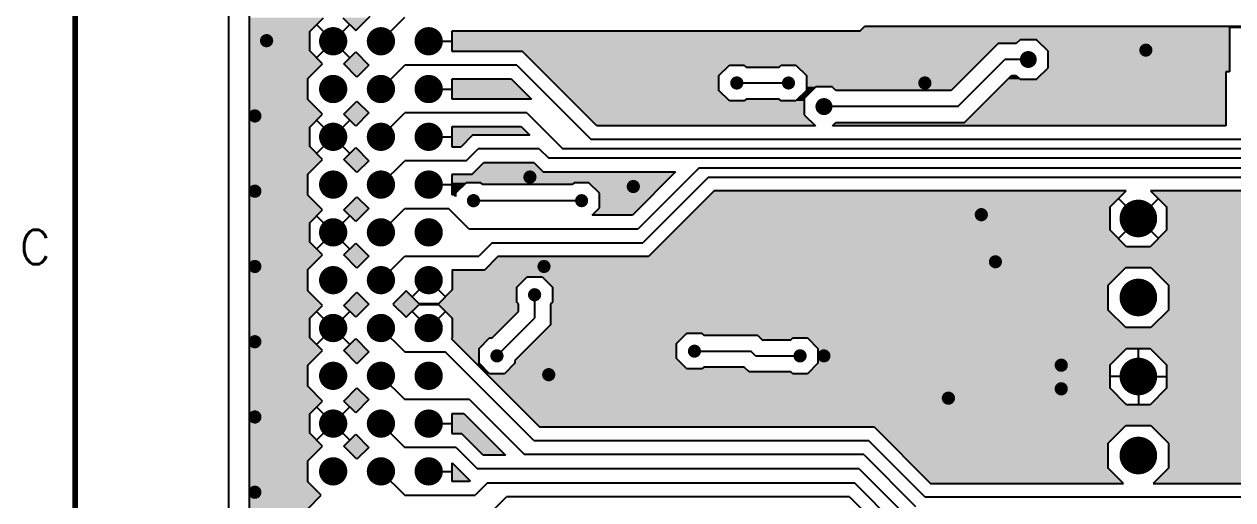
# Model space of a CAD drawing. Extents: x 295 to 953, y 10 to 290.
# Drawn here: x 487.5 to 593.5, y 150.3 to 192 of the extents above; entities that cross this region are included whole.
import ezdxf
from ezdxf.enums import TextEntityAlignment as Align

# ---------------------------------------------------------------- set-up
doc = ezdxf.new("R2010")
doc.units = 0
doc.header["$LTSCALE"] = 5
doc.header["$MEASUREMENT"] = 0
doc.layers.get('0').update_dxf_attribs({"linetype": 'CONTINUOUS', "lineweight": 25})
for name, color, linetype in [('19_SOLD_GBR', 4, 'CONTINUOUS'), ('문자', 4, 'CONTINUOUS'), ('테두리', 3, 'CONTINUOUS')]:
    doc.layers.add(name, color=color, linetype=linetype)
doc.styles.get("Standard").update_dxf_attribs({"font": 'simplex.shx'})

# ---------------------------------------------------------------- blocks, each defined once
blk = doc.blocks.new('C')
at = {"layer": '테두리', "const_width": 0.5}
blk.add_lwpolyline([(15, 285), (15, 15), (405, 15), (405, 285), (15, 285)], dxfattribs=at)
at = {"layer": '문자'}
blk.add_text('C', height=3, dxfattribs=at).set_placement((11.5, 172.5), align=Align.MIDDLE)

msp = doc.modelspace()

# ---------------------------------------------------------------- linework, layer by layer
for points, const_width in [([(509.07, 190.6, -1), (508.49, 190.6, -1)], 0.577), ([(515.24, 190.55, -1), (514, 190.55, -1)], 1.24), ([(519.43, 190.55, -1), (518.19, 190.55, -1)], 1.24), ([(523.62, 190.55, -1), (522.38, 190.55, -1)], 1.24), ([(586.2, 189.77, -1), (585.63, 189.77, -1)], 0.577), ([(575.97, 188.95, -1), (575.23, 188.95, -1)], 0.742), ([(515.24, 186.36, -1), (514, 186.36, -1)], 1.24), ([(519.43, 186.36, -1), (518.19, 186.36, -1)], 1.24), ([(523.62, 186.36, -1), (522.38, 186.36, -1)], 1.24), ([(550.32, 186.89, -1), (549.74, 186.89, -1)], 0.577), ([(554.85, 186.89, -1), (554.28, 186.89, -1)], 0.577), ([(566.82, 186.89, -1), (566.24, 186.89, -1)], 0.577), ([(558.05, 184.82, -1), (557.3, 184.82, -1)], 0.742), ([(508.04, 184, -1), (507.46, 184, -1)], 0.577), ([(515.24, 182.17, -1), (514, 182.17, -1)], 1.24), ([(519.43, 182.17, -1), (518.19, 182.17, -1)], 1.24), ([(523.62, 182.17, -1), (522.38, 182.17, -1)], 1.24), ([(515.24, 177.98, -1), (514, 177.98, -1)], 1.24), ([(519.43, 177.98, -1), (518.19, 177.98, -1)], 1.24), ([(523.62, 177.98, -1), (522.38, 177.98, -1)], 1.24), ([(532.17, 178.64, -1), (531.59, 178.64, -1)], 0.577), ([(541.24, 177.81, -1), (540.66, 177.81, -1)], 0.577), ([(508.04, 177.4, -1), (507.46, 177.4, -1)], 0.577), ([(527.22, 176.57, -1), (526.64, 176.57, -1)], 0.577), ([(536.7, 176.57, -1), (536.13, 176.57, -1)], 0.577), ([(586.08, 175.01, -1), (584.43, 175.01, -1)], 1.65), ([(515.24, 173.79, -1), (514, 173.79, -1)], 1.24), ([(519.43, 173.79, -1), (518.19, 173.79, -1)], 1.24), ([(523.62, 173.79, -1), (522.38, 173.79, -1)], 1.24), ([(571.77, 175.34, -1), (571.19, 175.34, -1)], 0.577), ([(573, 171.21, -1), (572.43, 171.21, -1)], 0.577), ([(508.04, 170.8, -1), (507.46, 170.8, -1)], 0.577), ([(515.24, 169.6, -1), (514, 169.6, -1)], 1.24), ([(519.43, 169.6, -1), (518.19, 169.6, -1)], 1.24), ([(523.62, 169.6, -1), (522.38, 169.6, -1)], 1.24), ([(533.4, 170.8, -1), (532.83, 170.8, -1)], 0.577), ([(586.08, 168.08, -1), (584.43, 168.08, -1)], 1.65), ([(532.58, 168.32, -1), (532, 168.32, -1)], 0.577), ([(515.24, 165.4, -1), (514, 165.4, -1)], 1.24), ([(519.43, 165.4, -1), (518.19, 165.4, -1)], 1.24), ([(523.62, 165.4, -1), (522.38, 165.4, -1)], 1.24), ([(508.04, 164.2, -1), (507.46, 164.2, -1)], 0.577), ([(529.28, 162.96, -1), (528.7, 162.96, -1)], 0.577), ([(546.6, 163.37, -1), (546.03, 163.37, -1)], 0.577), ([(555.87, 162.96, -1), (555.29, 162.96, -1)], 0.577), ([(557.96, 162.96, -1), (557.39, 162.96, -1)], 0.577), ([(515.24, 161.21, -1), (514, 161.21, -1)], 1.24), ([(519.43, 161.21, -1), (518.19, 161.21, -1)], 1.24), ([(523.62, 161.21, -1), (522.38, 161.21, -1)], 1.24), ([(578.78, 162.14, -1), (578.2, 162.14, -1)], 0.577), ([(586.08, 161.15, -1), (584.43, 161.15, -1)], 1.65), ([(533.82, 161.31, -1), (533.24, 161.31, -1)], 0.577), ([(578.78, 160.07, -1), (578.2, 160.07, -1)], 0.577), ([(568.88, 159.25, -1), (568.3, 159.25, -1)], 0.577), ([(508.04, 157.6, -1), (507.46, 157.6, -1)], 0.577), ([(515.24, 157.02, -1), (514, 157.02, -1)], 1.24), ([(519.43, 157.02, -1), (518.19, 157.02, -1)], 1.24), ([(523.62, 157.02, -1), (522.38, 157.02, -1)], 1.24), ([(586.08, 154.22, -1), (584.43, 154.22, -1)], 1.65), ([(515.24, 152.83, -1), (514, 152.83, -1)], 1.24), ([(519.43, 152.83, -1), (518.19, 152.83, -1)], 1.24), ([(523.62, 152.83, -1), (522.38, 152.83, -1)], 1.24), ([(508.04, 151, -1), (507.46, 151, -1)], 0.577)]:
    msp.add_lwpolyline(points, format="xyb", close=True, dxfattribs=dict(const_width=const_width))
at = {"layer": '19_SOLD_GBR', "color": 7}
for p, q in [((505.48, 88.3), (505.48, 246.7)), ((507.29, 101.57), (507.29, 233.43)), ((512.56, 191.41), (513.76, 192.61)), ((514.62, 190.55), (513.16, 192.01)), ((514.62, 190.55), (513.16, 192.01)), ((514.62, 190.55), (516.08, 192.01)), ((514.62, 190.55), (516.08, 192.01)), ((515.47, 192.61), (516.6, 191.49)), ((516.6, 191.49), (517.87, 192.76)), ((518.81, 190.55), (520.91, 192.65)), ((512.56, 189.7), (512.56, 191.41)), ((525.02, 191.45), (560.84, 191.45)), ((525.06, 191.41), (525.02, 191.45)), ((525.06, 189.7), (525.06, 191.41)), ((560.84, 191.45), (561.26, 191.88)), ((561.26, 191.88), (601.51, 191.88)), ((593.26, 191.77), (593.26, 187.88)), ((600.85, 191.77), (593.26, 191.77)), ((514.62, 190.55), (513.16, 189.09)), ((514.62, 190.55), (513.16, 189.09)), ((514.62, 190.55), (516.08, 189.09)), ((514.62, 190.55), (516.08, 189.09)), ((523, 190.55), (525.06, 190.55)), ((572.96, 190.35), (568.83, 186.23)), ((574.55, 190.35), (572.96, 190.35)), ((574.88, 190.68), (574.55, 190.35)), ((576.32, 190.68), (574.88, 190.68)), ((577.34, 189.67), (576.32, 190.68)), ((513.68, 188.57), (512.56, 189.7)), ((515.56, 188.57), (516.6, 189.61)), ((516.6, 189.61), (517.76, 188.45)), ((525.02, 189.65), (525.06, 189.7)), ((531.22, 189.65), (525.02, 189.65)), ((537.74, 183.13), (531.22, 189.65)), ((569.42, 184.82), (573.54, 188.95)), ((575.6, 188.95), (573.54, 188.95)), ((577.34, 188.23), (577.34, 189.67)), ((512.39, 187.28), (513.68, 188.57)), ((516.71, 187.41), (515.56, 188.57)), ((517.76, 188.45), (516.71, 187.41)), ((518.81, 186.36), (520.91, 188.45)), ((530.72, 188.45), (520.91, 188.45)), ((530.72, 188.45), (537.24, 181.94)), ((548.46, 187.54), (549.38, 188.45)), ((549.38, 188.45), (550.68, 188.45)), ((550.68, 188.45), (550.84, 188.29)), ((550.84, 188.29), (553.75, 188.29)), ((553.75, 188.29), (553.91, 188.45)), ((553.91, 188.45), (555.21, 188.45)), ((555.21, 188.45), (556.13, 187.54)), ((576.32, 187.22), (577.34, 188.23)), ((592.93, 187.88), (592.93, 183.13)), ((593.26, 187.88), (592.93, 187.88)), ((512.39, 185.44), (512.39, 187.28)), ((525.02, 187.26), (530.23, 187.26)), ((525.06, 187.21), (525.02, 187.26)), ((525.06, 185.5), (525.06, 187.21)), ((530.23, 187.26), (532.02, 185.46)), ((548.46, 186.24), (548.46, 187.54)), ((550.03, 186.89), (554.57, 186.89)), ((556.13, 187.54), (556.13, 186.24)), ((570, 183.42), (574.12, 187.55)), ((574.12, 187.55), (574.55, 187.55)), ((574.55, 187.55), (574.88, 187.22)), ((574.88, 187.22), (576.32, 187.22)), ((523, 186.36), (525.06, 186.36)), ((549.38, 185.32), (548.46, 186.24)), ((556.13, 186.24), (555.21, 185.32)), ((556.96, 186.56), (555.94, 185.54)), ((558.39, 186.56), (556.96, 186.56)), ((558.72, 186.23), (558.39, 186.56)), ((568.83, 186.23), (558.72, 186.23)), ((513.68, 184.15), (512.39, 185.44)), ((515.56, 184.15), (516.71, 185.31)), ((516.71, 185.31), (517.76, 184.26)), ((525.02, 185.46), (525.06, 185.5)), ((532.02, 185.46), (525.02, 185.46)), ((550.68, 185.32), (549.38, 185.32)), ((550.84, 185.48), (550.68, 185.32)), ((553.75, 185.48), (550.84, 185.48)), ((553.91, 185.32), (553.75, 185.48)), ((555.21, 185.32), (553.91, 185.32)), ((555.94, 185.54), (555.94, 184.11)), ((569.42, 184.82), (557.68, 184.82)), ((512.56, 183.02), (513.68, 184.15)), ((514.62, 182.17), (513.16, 183.63)), ((514.62, 182.17), (513.16, 183.63)), ((514.62, 182.17), (513.16, 183.63)), ((514.62, 182.17), (516.08, 183.63)), ((514.62, 182.17), (516.08, 183.63)), ((514.62, 182.17), (516.08, 183.63)), ((516.6, 183.11), (515.56, 184.15)), ((517.76, 184.26), (516.6, 183.11)), ((518.81, 182.17), (520.91, 184.26)), ((531.61, 184.26), (520.91, 184.26)), ((531.61, 184.26), (534.77, 181.11)), ((555.94, 184.11), (556.92, 183.13)), ((512.56, 181.31), (512.56, 183.02)), ((525.02, 183.07), (531.12, 183.07)), ((525.06, 183.02), (525.02, 183.07)), ((525.06, 181.31), (525.06, 183.02)), ((531.12, 183.07), (531.88, 182.31)), ((556.92, 183.13), (537.74, 183.13)), ((558.43, 183.13), (558.72, 183.42)), ((592.93, 183.13), (558.43, 183.13)), ((558.72, 183.42), (570, 183.42)), ((513.68, 180.19), (512.56, 181.31)), ((514.62, 182.17), (513.16, 180.71)), ((514.62, 182.17), (513.16, 180.71)), ((514.62, 182.17), (513.16, 180.71)), ((514.62, 182.17), (516.08, 180.71)), ((514.62, 182.17), (516.08, 180.71)), ((514.62, 182.17), (516.08, 180.71)), ((523, 182.17), (525.06, 182.17)), ((525.02, 181.27), (525.06, 181.31)), ((526.85, 182.31), (525.81, 181.27)), ((531.88, 182.31), (526.85, 182.31)), ((620.57, 181.94), (537.24, 181.94)), ((515.56, 180.19), (516.6, 181.23)), ((516.6, 181.23), (517.76, 180.07)), ((525.81, 181.27), (525.02, 181.27)), ((526.3, 180.07), (527.34, 181.11)), ((532.7, 181.11), (527.34, 181.11)), ((532.7, 181.11), (533.53, 180.29)), ((616.85, 180.29), (533.53, 180.29)), ((619.33, 181.11), (534.77, 181.11)), ((512.39, 178.9), (513.68, 180.19)), ((516.71, 179.03), (515.56, 180.19)), ((517.76, 180.07), (516.71, 179.03)), ((518.81, 177.98), (520.91, 180.07)), ((526.3, 180.07), (520.91, 180.07)), ((526.8, 178.88), (527.84, 179.92)), ((527.84, 179.92), (532.21, 179.92)), ((532.21, 179.92), (533.03, 179.09)), ((546.73, 179.46), (541.37, 174.1)), ((546.73, 179.46), (615.62, 179.46)), ((512.39, 177.06), (512.39, 178.9)), ((525.02, 178.88), (526.8, 178.88)), ((525.06, 178.83), (525.02, 178.88)), ((525.06, 177.12), (525.06, 178.83)), ((526.28, 178.14), (525.36, 177.23)), ((527.58, 178.14), (526.28, 178.14)), ((527.74, 177.98), (527.58, 178.14)), ((533.03, 179.09), (544.66, 179.09)), ((535.76, 178.14), (535.6, 177.98)), ((537.06, 178.14), (535.76, 178.14)), ((537.98, 177.23), (537.06, 178.14)), ((544.66, 179.09), (540.87, 175.3)), ((547.55, 178.64), (541.78, 172.86)), ((547.55, 178.64), (614.38, 178.64)), ((523, 177.98), (525.06, 177.98)), ((525.02, 177.08), (525.06, 177.12)), ((525.23, 177.08), (525.02, 177.08)), ((525.36, 176.95), (525.23, 177.08)), ((525.36, 177.23), (525.36, 176.95)), ((535.6, 177.98), (527.74, 177.98)), ((537.98, 175.93), (537.98, 177.23)), ((548.05, 177.44), (542.27, 171.67)), ((584.19, 177.44), (548.05, 177.44)), ((582.78, 176.03), (584.19, 177.44)), ((586.32, 177.44), (587.73, 176.03)), ((608.37, 177.44), (586.32, 177.44)), ((513.68, 175.76), (512.39, 177.06)), ((515.56, 175.76), (516.71, 176.92)), ((516.71, 176.92), (517.76, 175.88)), ((536.42, 176.57), (526.93, 176.57)), ((582.78, 173.98), (582.78, 176.03)), ((585.26, 175.01), (583.5, 176.76)), ((585.26, 175.01), (587.01, 176.76)), ((587.73, 176.03), (587.73, 173.98)), ((512.56, 174.64), (513.68, 175.76)), ((514.62, 173.79), (513.16, 175.25)), ((514.62, 173.79), (513.16, 175.25)), ((514.62, 173.79), (513.16, 175.25)), ((514.62, 173.79), (516.08, 175.25)), ((514.62, 173.79), (516.08, 175.25)), ((514.62, 173.79), (516.08, 175.25)), ((516.6, 174.73), (515.56, 175.76)), ((517.76, 175.88), (516.6, 174.73)), ((518.81, 173.79), (520.91, 175.88)), ((520.91, 175.88), (524.73, 175.88)), ((526.52, 174.1), (524.73, 175.88)), ((537.35, 175.3), (537.98, 175.93)), ((540.87, 175.3), (537.35, 175.3)), ((585.26, 175.01), (583.5, 173.26)), ((585.26, 175.01), (587.01, 173.26)), ((512.56, 172.93), (512.56, 174.64)), ((526.52, 174.1), (541.37, 174.1)), ((584.23, 172.53), (582.78, 173.98)), ((587.73, 173.98), (586.28, 172.53)), ((513.68, 171.81), (512.56, 172.93)), ((514.62, 173.79), (513.16, 172.33)), ((514.62, 173.79), (513.16, 172.33)), ((514.62, 173.79), (513.16, 172.33)), ((514.62, 173.79), (516.08, 172.33)), ((514.62, 173.79), (516.08, 172.33)), ((514.62, 173.79), (516.08, 172.33)), ((515.56, 171.81), (516.6, 172.85)), ((516.6, 172.85), (517.76, 171.69)), ((528.58, 172.86), (527.41, 171.69)), ((528.58, 172.86), (541.78, 172.86)), ((512.39, 170.52), (513.68, 171.81)), ((516.71, 170.65), (515.56, 171.81)), ((586.28, 172.53), (584.23, 172.53)), ((517.76, 171.69), (516.71, 170.65)), ((518.81, 169.6), (520.91, 171.69)), ((520.91, 171.69), (527.41, 171.69)), ((529.07, 171.67), (527.9, 170.49)), ((542.27, 171.67), (529.07, 171.67)), ((582.62, 169.17), (584.16, 170.72)), ((584.16, 170.72), (586.35, 170.72)), ((586.35, 170.72), (587.9, 169.17)), ((512.39, 168.67), (512.39, 170.52)), ((525.02, 170.49), (525.06, 170.45)), ((527.9, 170.49), (525.02, 170.49)), ((525.06, 170.45), (525.06, 168.74)), ((530.72, 168.98), (531.64, 169.89)), ((531.64, 169.89), (532.94, 169.89)), ((532.94, 169.89), (533.86, 168.98)), ((513.68, 167.38), (512.39, 168.67)), ((521.02, 168.66), (519.86, 167.5)), ((522.15, 167.53), (521.02, 168.66)), ((523, 169.6), (521.54, 168.14)), ((523, 169.6), (524.46, 168.14)), ((525.06, 168.74), (523.86, 167.53)), ((530.72, 167.68), (530.72, 168.98)), ((533.86, 168.98), (533.86, 167.68)), ((582.62, 166.98), (582.62, 169.17)), ((587.9, 169.17), (587.9, 166.98)), ((515.56, 167.38), (516.71, 168.54)), ((516.71, 168.54), (517.76, 167.5)), ((523.86, 167.53), (522.15, 167.53)), ((530.89, 167.51), (530.72, 167.68)), ((532.29, 168.32), (532.29, 166.26)), ((533.86, 167.68), (533.69, 167.51)), ((512.56, 166.26), (513.68, 167.38)), ((514.62, 165.4), (513.16, 166.86)), ((514.62, 165.4), (513.16, 166.86)), ((514.62, 165.4), (513.16, 166.86)), ((514.62, 165.4), (516.08, 166.86)), ((514.62, 165.4), (516.08, 166.86)), ((514.62, 165.4), (516.08, 166.86)), ((516.6, 166.34), (515.56, 167.38)), ((517.76, 167.5), (516.6, 166.34)), ((519.86, 167.5), (521.02, 166.34)), ((521.02, 166.34), (522.15, 167.47)), ((523, 165.4), (521.54, 166.86)), ((522.15, 167.47), (523.86, 167.47)), ((523, 165.4), (524.46, 166.86)), ((523.86, 167.47), (525.06, 166.26)), ((528.57, 164.53), (530.89, 166.84)), ((530.89, 166.84), (530.89, 167.51)), ((533.69, 167.51), (533.69, 165.68)), ((584.16, 165.44), (582.62, 166.98)), ((587.9, 166.98), (586.35, 165.44)), ((512.56, 164.55), (512.56, 166.26)), ((525.06, 166.26), (525.06, 164.55)), ((528.99, 162.96), (532.29, 166.26)), ((533.69, 165.68), (530.56, 162.55)), ((586.35, 165.44), (584.16, 165.44)), ((513.68, 163.43), (512.56, 164.55)), ((514.62, 165.4), (513.16, 163.95)), ((514.62, 165.4), (513.16, 163.95)), ((514.62, 165.4), (513.16, 163.95)), ((514.62, 165.4), (516.08, 163.95)), ((514.62, 165.4), (516.08, 163.95)), ((514.62, 165.4), (516.08, 163.95)), ((515.56, 163.43), (516.6, 164.47)), ((516.6, 164.47), (517.76, 163.31)), ((518.81, 165.4), (520.91, 163.31)), ((525.06, 164.55), (524.98, 164.47)), ((524.98, 164.47), (532.72, 156.73)), ((527.42, 163.61), (528.34, 164.53)), ((528.34, 164.53), (528.57, 164.53)), ((544.75, 164.03), (545.66, 164.94)), ((545.66, 164.94), (546.96, 164.94)), ((546.96, 164.94), (547.13, 164.78)), ((547.13, 164.78), (551.85, 164.78)), ((551.85, 164.78), (552.26, 164.36)), ((552.26, 164.36), (554.76, 164.36)), ((554.76, 164.36), (554.93, 164.53)), ((554.93, 164.53), (556.23, 164.53)), ((556.23, 164.53), (557.15, 163.61)), ((512.39, 162.14), (513.68, 163.43)), ((516.71, 162.27), (515.56, 163.43)), ((517.76, 163.31), (516.71, 162.27)), ((520.91, 163.31), (524.45, 163.31)), ((532.22, 155.54), (524.45, 163.31)), ((527.42, 162.31), (527.42, 163.61)), ((544.75, 162.73), (544.75, 164.03)), ((546.32, 163.37), (551.27, 163.37)), ((551.68, 162.96), (551.27, 163.37)), ((557.15, 163.61), (557.15, 162.31)), ((582.78, 162.17), (584.23, 163.62)), ((584.23, 163.62), (586.28, 163.62)), ((585.26, 161.15), (585.26, 163.62)), ((586.28, 163.62), (587.73, 162.17)), ((528.34, 161.39), (527.42, 162.31)), ((530.56, 162.31), (529.64, 161.39)), ((530.56, 162.55), (530.56, 162.31)), ((545.66, 161.81), (544.75, 162.73)), ((551.68, 162.96), (555.58, 162.96)), ((557.15, 162.31), (556.23, 161.39)), ((512.39, 160.29), (512.39, 162.14)), ((518.81, 161.21), (520.91, 159.12)), ((529.64, 161.39), (528.34, 161.39)), ((546.96, 161.81), (545.66, 161.81)), ((547.13, 161.97), (546.96, 161.81)), ((550.68, 161.97), (547.13, 161.97)), ((551.1, 161.56), (550.68, 161.97)), ((554.76, 161.56), (551.1, 161.56)), ((554.93, 161.39), (554.76, 161.56)), ((556.23, 161.39), (554.93, 161.39)), ((582.78, 160.12), (582.78, 162.17)), ((587.73, 162.17), (587.73, 160.12)), ((513.68, 159), (512.39, 160.29)), ((515.56, 159), (516.71, 160.16)), ((516.71, 160.16), (517.76, 159.12)), ((585.26, 161.15), (582.78, 161.15)), ((584.23, 158.67), (582.78, 160.12)), ((585.26, 161.15), (585.26, 158.67)), ((585.26, 161.15), (587.73, 161.15)), ((587.73, 160.12), (586.28, 158.67)), ((517.76, 159.12), (516.6, 157.96)), ((526.58, 159.12), (520.91, 159.12)), ((526.58, 159.12), (531.4, 154.3)), ((512.56, 157.88), (513.68, 159)), ((514.62, 157.02), (513.16, 158.48)), ((514.62, 157.02), (513.16, 158.48)), ((514.62, 157.02), (513.16, 158.48)), ((514.62, 157.02), (516.08, 158.48)), ((514.62, 157.02), (516.08, 158.48)), ((514.62, 157.02), (516.08, 158.48)), ((516.6, 157.96), (515.56, 159)), ((586.28, 158.67), (584.23, 158.67)), ((512.56, 156.17), (512.56, 157.88)), ((514.62, 157.02), (513.16, 155.56)), ((514.62, 157.02), (513.16, 155.56)), ((514.62, 157.02), (513.16, 155.56)), ((514.62, 157.02), (516.08, 155.56)), ((514.62, 157.02), (516.08, 155.56)), ((514.62, 157.02), (516.08, 155.56)), ((518.81, 157.02), (520.91, 154.93)), ((523, 157.02), (525.06, 157.02)), ((525.02, 157.92), (526.09, 157.92)), ((525.06, 157.88), (525.02, 157.92)), ((525.06, 156.17), (525.06, 157.88)), ((526.09, 157.92), (529.75, 154.26)), ((513.68, 155.04), (512.56, 156.17)), ((515.56, 155.04), (516.6, 156.09)), ((516.6, 156.09), (517.76, 154.93)), ((525.02, 156.12), (525.06, 156.17)), ((525.9, 156.12), (525.02, 156.12)), ((527.77, 154.26), (525.9, 156.12)), ((532.72, 156.73), (562.07, 156.73)), ((562.07, 156.73), (567.02, 151.78)), ((582.62, 155.31), (584.16, 156.86)), ((584.16, 156.86), (586.35, 156.86)), ((586.35, 156.86), (587.9, 155.31)), ((512.39, 153.75), (513.68, 155.04)), ((516.71, 153.89), (515.56, 155.04)), ((517.76, 154.93), (516.71, 153.89)), ((525.41, 154.93), (520.91, 154.93)), ((525.41, 154.93), (527.27, 153.06)), ((532.22, 155.54), (561.58, 155.54)), ((566.53, 150.59), (561.58, 155.54)), ((582.62, 153.12), (582.62, 155.31)), ((587.9, 155.31), (587.9, 153.12)), ((512.39, 151.91), (512.39, 153.75)), ((529.75, 154.26), (527.77, 154.26)), ((561.17, 154.3), (531.4, 154.3)), ((561.17, 154.3), (565.7, 149.76)), ((518.81, 152.83), (520.91, 150.74)), ((523, 152.83), (525.06, 152.83)), ((525.06, 153.58), (526.65, 152)), ((525.06, 151.98), (525.06, 153.58)), ((560.75, 153.06), (527.27, 153.06)), ((560.75, 153.06), (564.88, 148.94)), ((583.95, 151.78), (582.62, 153.12)), ((587.9, 153.12), (586.56, 151.78)), ((513.56, 150.74), (512.39, 151.91)), ((525.02, 151.93), (525.06, 151.98)), ((526.58, 151.93), (525.02, 151.93)), ((526.65, 152), (526.58, 151.93)), ((528.17, 151.82), (527.08, 150.74)), ((528.17, 151.82), (560.34, 151.82)), ((564.05, 148.11), (560.34, 151.82)), ((567.02, 151.78), (583.95, 151.78)), ((586.56, 151.78), (608.37, 151.78)), ((512.39, 149.56), (513.56, 150.74)), ((520.91, 150.74), (527.08, 150.74)), ((525.77, 146.54), (529.82, 150.59)), ((559.93, 150.59), (529.82, 150.59)), ((559.93, 150.59), (563.23, 147.29)), ((566.53, 150.59), (615.62, 150.59))]:
    msp.add_line(p, q, dxfattribs=at)
for points in [[(512.56, 191.41), (513.76, 192.61), (507.29, 191.41), (507.29, 192.61)], [(516.6, 191.49), (517.72, 192.61), (516.6, 191.49), (515.47, 192.61)], [(512.56, 189.7), (512.56, 191.41), (507.29, 189.7), (507.29, 191.41)], [(593.26, 191.41), (593.26, 191.45), (525.06, 191.41), (525.02, 191.45)], [(593.26, 191.45), (593.26, 191.45), (525.02, 191.45), (549.38, 191.45)], [(593.26, 190.68), (593.26, 191.41), (525.06, 190.68), (525.06, 191.41)], [(593.26, 191.45), (593.26, 191.45), (549.38, 191.45), (560.84, 191.45)], [(593.26, 191.45), (593.26, 191.77), (560.84, 191.45), (561.15, 191.77)], [(601.62, 191.77), (601.51, 191.88), (561.15, 191.77), (561.26, 191.88)], [(601.51, 191.88), (601.51, 191.88), (561.26, 191.88), (601.51, 191.88)], [(601.62, 191.77), (601.62, 191.77), (600.85, 191.77), (593.26, 191.77)], [(574.55, 190.35), (574.88, 190.68), (525.06, 190.35), (525.06, 190.68)], [(572.3, 189.7), (572.96, 190.35), (525.06, 189.7), (525.06, 190.35)], [(593.26, 190.68), (593.26, 190.68), (576.32, 190.68), (574.88, 190.68)], [(593.26, 189.67), (593.26, 190.68), (577.34, 189.67), (576.32, 190.68)], [(513.68, 188.57), (512.56, 189.7), (507.29, 188.57), (507.29, 189.7)], [(517.64, 188.57), (516.6, 189.61), (515.56, 188.57), (516.6, 189.61)], [(572.26, 189.65), (572.3, 189.7), (525.02, 189.65), (525.06, 189.7)], [(572.26, 189.65), (572.26, 189.65), (531.22, 189.65), (525.02, 189.65)], [(571.06, 188.45), (572.26, 189.65), (532.41, 188.45), (531.22, 189.65)], [(593.26, 188.23), (593.26, 189.67), (577.34, 188.23), (577.34, 189.67)], [(512.39, 187.28), (513.68, 188.57), (507.29, 187.28), (507.29, 188.57)], [(517.76, 188.45), (517.64, 188.57), (515.67, 188.45), (515.56, 188.57)], [(516.71, 187.41), (517.76, 188.45), (516.71, 187.41), (515.67, 188.45)], [(548.46, 187.54), (549.38, 188.45), (533.33, 187.54), (532.41, 188.45)], [(553.91, 188.45), (553.91, 188.45), (550.68, 188.45), (549.38, 188.45)], [(553.75, 188.29), (553.91, 188.45), (550.84, 188.29), (550.68, 188.45)], [(571.06, 188.45), (571.06, 188.45), (555.21, 188.45), (553.91, 188.45)], [(570.14, 187.54), (571.06, 188.45), (556.13, 187.54), (555.21, 188.45)], [(592.93, 187.22), (592.93, 187.88), (576.32, 187.22), (576.98, 187.88)], [(593.26, 187.88), (593.26, 188.23), (576.98, 187.88), (577.34, 188.23)], [(512.39, 185.44), (512.39, 187.28), (507.29, 185.44), (507.29, 187.28)], [(530.27, 187.21), (530.23, 187.26), (525.06, 187.21), (525.02, 187.26)], [(530.23, 187.26), (530.23, 187.26), (525.02, 187.26), (530.23, 187.26)], [(531.98, 185.5), (530.27, 187.21), (525.06, 185.5), (525.06, 187.21)], [(548.46, 186.24), (548.46, 187.54), (534.63, 186.24), (533.33, 187.54)], [(569.16, 186.56), (570.14, 187.54), (556.13, 186.56), (556.13, 187.54)], [(592.93, 183.42), (592.93, 187.22), (570, 183.42), (573.79, 187.22)], [(574.88, 187.22), (574.55, 187.55), (573.79, 187.22), (574.12, 187.55)], [(574.55, 187.55), (574.55, 187.55), (574.12, 187.55), (574.55, 187.55)], [(549.38, 185.32), (548.46, 186.24), (535.55, 185.32), (534.63, 186.24)], [(555.94, 185.54), (556.64, 186.24), (555.44, 185.54), (556.13, 186.24)], [(556.64, 186.24), (556.96, 186.56), (556.13, 186.24), (556.13, 186.56)], [(569.16, 186.56), (569.16, 186.56), (558.39, 186.56), (556.96, 186.56)], [(568.83, 186.23), (569.16, 186.56), (558.72, 186.23), (558.39, 186.56)], [(513.68, 184.15), (512.39, 185.44), (507.29, 184.15), (507.29, 185.44)], [(517.76, 184.26), (516.71, 185.31), (515.67, 184.26), (516.71, 185.31)], [(532.02, 185.46), (531.98, 185.5), (525.02, 185.46), (525.06, 185.5)], [(555.94, 184.11), (555.94, 185.32), (536.76, 184.11), (535.55, 185.32)], [(553.91, 185.32), (553.75, 185.48), (550.68, 185.32), (550.84, 185.48)], [(553.75, 185.48), (553.75, 185.48), (550.84, 185.48), (553.75, 185.48)], [(555.94, 185.32), (555.94, 185.54), (555.21, 185.32), (555.44, 185.54)], [(512.56, 183.02), (513.68, 184.15), (507.29, 183.02), (507.29, 184.15)], [(517.64, 184.15), (517.76, 184.26), (515.56, 184.15), (515.67, 184.26)], [(516.6, 183.11), (517.64, 184.15), (516.6, 183.11), (515.56, 184.15)], [(556.92, 183.13), (555.94, 184.11), (537.74, 183.13), (536.76, 184.11)], [(512.56, 181.31), (512.56, 183.02), (507.29, 181.31), (507.29, 183.02)], [(531.16, 183.02), (531.12, 183.07), (525.06, 183.02), (525.02, 183.07)], [(531.12, 183.07), (531.12, 183.07), (525.02, 183.07), (531.12, 183.07)], [(531.88, 182.31), (531.16, 183.02), (525.06, 182.31), (525.06, 183.02)], [(592.93, 183.13), (592.93, 183.42), (558.43, 183.13), (558.72, 183.42)], [(592.93, 183.42), (592.93, 183.42), (558.72, 183.42), (570, 183.42)], [(513.68, 180.19), (512.56, 181.31), (507.29, 180.19), (507.29, 181.31)], [(525.81, 181.27), (525.85, 181.31), (525.02, 181.27), (525.06, 181.31)], [(525.85, 181.31), (526.85, 182.31), (525.06, 181.31), (525.06, 182.31)], [(517.64, 180.19), (516.6, 181.23), (515.56, 180.19), (516.6, 181.23)], [(512.39, 178.9), (513.68, 180.19), (507.29, 178.9), (507.29, 180.19)], [(517.76, 180.07), (517.64, 180.19), (515.67, 180.07), (515.56, 180.19)], [(516.71, 179.03), (517.76, 180.07), (516.71, 179.03), (515.67, 180.07)], [(533.03, 179.09), (532.21, 179.92), (527.01, 179.09), (527.84, 179.92)], [(532.21, 179.92), (532.21, 179.92), (527.84, 179.92), (532.21, 179.92)], [(512.39, 177.06), (512.39, 178.9), (507.29, 177.06), (507.29, 178.9)], [(544.4, 178.83), (544.45, 178.88), (525.06, 178.83), (525.02, 178.88)], [(544.45, 178.88), (544.45, 178.88), (525.02, 178.88), (526.8, 178.88)], [(543.72, 178.14), (544.4, 178.83), (525.06, 178.14), (525.06, 178.83)], [(525.36, 177.23), (526.28, 178.14), (525.06, 177.23), (525.06, 178.14)], [(535.76, 178.14), (535.76, 178.14), (527.58, 178.14), (526.28, 178.14)], [(544.45, 178.88), (544.66, 179.09), (526.8, 178.88), (527.01, 179.09)], [(535.6, 177.98), (535.76, 178.14), (527.74, 177.98), (527.58, 178.14)], [(543.72, 178.14), (543.72, 178.14), (537.06, 178.14), (535.76, 178.14)], [(542.8, 177.23), (543.72, 178.14), (537.98, 177.23), (537.06, 178.14)], [(525.36, 177.08), (525.36, 177.12), (525.02, 177.08), (525.06, 177.12)], [(525.36, 177.08), (525.36, 177.08), (525.23, 177.08), (525.02, 177.08)], [(525.36, 177.12), (525.36, 177.23), (525.06, 177.12), (525.06, 177.23)], [(525.36, 176.95), (525.36, 177.08), (525.36, 176.95), (525.23, 177.08)], [(541.5, 175.93), (542.8, 177.23), (537.98, 175.93), (537.98, 177.23)], [(582.78, 176.03), (584.19, 177.44), (546.64, 176.03), (548.05, 177.44)], [(584.19, 177.44), (584.19, 177.44), (548.05, 177.44), (584.19, 177.44)], [(607.04, 176.1), (608.37, 177.44), (587.66, 176.1), (586.32, 177.44)], [(608.37, 177.44), (608.37, 177.44), (586.32, 177.44), (608.37, 177.44)], [(513.68, 175.76), (512.39, 177.06), (507.29, 175.76), (507.29, 177.06)], [(517.76, 175.88), (516.71, 176.92), (515.67, 175.88), (516.71, 176.92)], [(582.78, 175.06), (582.78, 176.03), (545.66, 175.06), (546.64, 176.03)], [(607.04, 176.03), (607.04, 176.1), (587.73, 176.03), (587.66, 176.1)], [(607.04, 173.98), (607.04, 176.03), (587.73, 173.98), (587.73, 176.03)], [(512.56, 174.64), (513.68, 175.76), (507.29, 174.64), (507.29, 175.76)], [(517.64, 175.76), (517.76, 175.88), (515.56, 175.76), (515.67, 175.88)], [(516.6, 174.73), (517.64, 175.76), (516.6, 174.73), (515.56, 175.76)], [(540.87, 175.3), (541.5, 175.93), (537.35, 175.3), (537.98, 175.93)], [(582.78, 173.98), (582.78, 175.06), (544.59, 173.98), (545.66, 175.06)], [(512.56, 172.93), (512.56, 174.64), (507.29, 172.93), (507.29, 174.64)], [(584.16, 172.6), (582.78, 173.98), (543.21, 172.6), (544.59, 173.98)], [(608.42, 172.53), (607.04, 173.91), (586.28, 172.53), (587.66, 173.91)], [(607.04, 173.91), (607.04, 173.98), (587.66, 173.91), (587.73, 173.98)], [(513.68, 171.81), (512.56, 172.93), (507.29, 171.81), (507.29, 172.93)], [(517.64, 171.81), (516.6, 172.85), (515.56, 171.81), (516.6, 172.85)], [(512.39, 170.52), (513.68, 171.81), (507.29, 170.52), (507.29, 171.81)], [(517.76, 171.69), (517.64, 171.81), (515.67, 171.69), (515.56, 171.81)], [(619.66, 171.67), (618.96, 172.37), (542.27, 171.67), (542.97, 172.37)], [(608.58, 172.37), (608.42, 172.53), (542.97, 172.37), (543.14, 172.53)], [(584.23, 172.53), (584.16, 172.6), (543.14, 172.53), (543.21, 172.6)], [(516.71, 170.65), (517.76, 171.69), (516.71, 170.65), (515.67, 171.69)], [(583.94, 170.49), (584.16, 170.72), (527.9, 170.49), (528.12, 170.72)], [(620.61, 170.72), (619.66, 171.67), (528.12, 170.72), (529.07, 171.67)], [(619.66, 171.67), (619.66, 171.67), (531.64, 171.67), (542.27, 171.67)], [(608.58, 170.72), (608.58, 170.72), (586.35, 170.72), (584.16, 170.72)], [(607.04, 169.17), (608.58, 170.72), (587.9, 169.17), (586.35, 170.72)], [(512.39, 168.67), (512.39, 170.52), (507.29, 168.67), (507.29, 170.52)], [(583.89, 170.45), (583.94, 170.49), (525.06, 170.45), (525.02, 170.49)], [(583.94, 170.49), (583.94, 170.49), (525.02, 170.49), (527.9, 170.49)], [(583.34, 169.89), (583.89, 170.45), (525.06, 169.89), (525.06, 170.45)], [(530.72, 168.98), (531.64, 169.89), (525.06, 168.98), (525.06, 169.89)], [(583.34, 169.89), (583.34, 169.89), (532.94, 169.89), (531.64, 169.89)], [(582.62, 169.17), (583.34, 169.89), (533.66, 169.17), (532.94, 169.89)], [(513.68, 167.38), (512.39, 168.67), (507.29, 167.38), (507.29, 168.67)], [(522.15, 167.53), (521.02, 168.66), (519.9, 167.53), (521.02, 168.66)], [(530.72, 167.68), (530.72, 168.74), (524, 167.68), (525.06, 168.74)], [(530.72, 168.74), (530.72, 168.98), (525.06, 168.74), (525.06, 168.98)], [(582.62, 168.98), (582.62, 169.17), (533.86, 168.98), (533.66, 169.17)], [(582.62, 167.68), (582.62, 168.98), (533.86, 167.68), (533.86, 168.98)], [(607.04, 166.98), (607.04, 169.17), (587.9, 166.98), (587.9, 169.17)], [(517.76, 167.5), (516.71, 168.54), (515.67, 167.5), (516.71, 168.54)], [(530.89, 167.51), (530.87, 167.53), (519.88, 167.51), (519.9, 167.53)], [(530.87, 167.53), (530.72, 167.68), (523.86, 167.53), (524, 167.68)], [(582.62, 167.51), (582.62, 167.68), (533.69, 167.51), (533.86, 167.68)], [(512.56, 166.26), (513.68, 167.38), (507.29, 166.26), (507.29, 167.38)], [(517.64, 167.38), (517.76, 167.5), (515.56, 167.38), (515.67, 167.5)], [(516.6, 166.34), (517.64, 167.38), (516.6, 166.34), (515.56, 167.38)], [(530.89, 167.5), (530.89, 167.51), (519.86, 167.5), (519.88, 167.51)], [(530.89, 167.47), (530.89, 167.5), (519.9, 167.47), (519.86, 167.5)], [(521.02, 166.34), (522.15, 167.47), (521.02, 166.34), (519.9, 167.47)], [(530.89, 167.47), (530.89, 167.47), (523.86, 167.47), (522.15, 167.47)], [(530.89, 166.84), (530.89, 167.47), (524.48, 166.84), (523.86, 167.47)], [(530.3, 166.26), (530.89, 166.84), (525.06, 166.26), (524.48, 166.84)], [(582.62, 166.98), (582.62, 167.51), (533.69, 166.98), (533.69, 167.51)], [(583.92, 165.68), (582.62, 166.98), (533.69, 165.68), (533.69, 166.98)], [(608.58, 165.44), (607.04, 166.98), (586.35, 165.44), (587.9, 166.98)], [(512.56, 164.55), (512.56, 166.26), (507.29, 164.55), (507.29, 166.26)], [(528.59, 164.55), (530.3, 166.26), (525.06, 164.55), (525.06, 166.26)], [(626.38, 164.94), (625.89, 165.44), (532.95, 164.94), (533.45, 165.44)], [(584.16, 165.44), (583.92, 165.68), (533.45, 165.44), (533.69, 165.68)], [(625.89, 165.44), (625.89, 165.44), (584.23, 165.44), (584.87, 165.44)], [(608.58, 165.44), (608.58, 165.44), (584.87, 165.44), (586.35, 165.44)], [(513.68, 163.43), (512.56, 164.55), (507.29, 163.43), (507.29, 164.55)], [(517.64, 163.43), (516.6, 164.47), (515.56, 163.43), (516.6, 164.47)], [(528.28, 164.47), (528.34, 164.53), (524.98, 164.47), (525.04, 164.53)], [(527.42, 163.61), (528.28, 164.47), (525.84, 163.61), (524.98, 164.47)], [(528.57, 164.53), (528.59, 164.55), (525.04, 164.53), (525.06, 164.55)], [(544.75, 164.03), (545.66, 164.94), (532.04, 164.03), (532.95, 164.94)], [(626.38, 164.94), (626.38, 164.94), (546.96, 164.94), (545.66, 164.94)], [(626.55, 164.78), (626.38, 164.94), (547.13, 164.78), (546.96, 164.94)], [(626.55, 164.78), (626.55, 164.78), (551.85, 164.78), (547.13, 164.78)], [(626.79, 164.53), (626.55, 164.78), (552.09, 164.53), (551.85, 164.78)], [(554.76, 164.36), (554.93, 164.53), (552.26, 164.36), (552.09, 164.53)], [(626.79, 164.53), (626.79, 164.53), (556.23, 164.53), (554.93, 164.53)], [(627.54, 163.79), (626.79, 164.53), (556.97, 163.79), (556.23, 164.53)], [(512.39, 162.14), (513.68, 163.43), (507.29, 162.14), (507.29, 163.43)], [(517.76, 163.31), (517.64, 163.43), (515.67, 163.31), (515.56, 163.43)], [(516.71, 162.27), (517.76, 163.31), (516.71, 162.27), (515.67, 163.31)], [(527.42, 162.31), (527.42, 163.61), (527.14, 162.31), (525.84, 163.61)], [(544.75, 162.73), (544.75, 164.03), (530.74, 162.73), (532.04, 164.03)], [(608.42, 163.62), (608.58, 163.79), (557.14, 163.62), (556.97, 163.79)], [(584.22, 163.61), (584.23, 163.62), (557.15, 163.61), (557.14, 163.62)], [(582.92, 162.31), (584.22, 163.61), (557.15, 162.31), (557.15, 163.61)], [(608.42, 163.62), (608.42, 163.62), (586.28, 163.62), (584.23, 163.62)], [(607.04, 162.24), (608.42, 163.62), (587.66, 162.24), (586.28, 163.62)], [(528.34, 161.39), (527.42, 162.31), (528.06, 161.39), (527.14, 162.31)], [(545.66, 161.81), (545.16, 162.31), (530.05, 161.81), (530.56, 162.31)], [(544.93, 162.55), (544.75, 162.73), (530.56, 162.55), (530.74, 162.73)], [(545.16, 162.31), (544.93, 162.55), (530.56, 162.31), (530.56, 162.55)], [(582.78, 162.17), (582.92, 162.31), (557.01, 162.17), (557.15, 162.31)], [(607.04, 162.17), (607.04, 162.24), (587.73, 162.17), (587.66, 162.24)], [(512.39, 160.29), (512.39, 162.14), (507.29, 160.29), (507.29, 162.14)], [(582.78, 160.12), (582.78, 161.39), (529.33, 160.12), (528.06, 161.39)], [(554.93, 161.39), (554.76, 161.56), (529.64, 161.39), (529.8, 161.56)], [(551.1, 161.56), (550.85, 161.81), (529.8, 161.56), (530.05, 161.81)], [(550.85, 161.81), (550.68, 161.97), (546.96, 161.81), (547.13, 161.97)], [(550.68, 161.97), (550.68, 161.97), (547.13, 161.97), (550.68, 161.97)], [(582.78, 161.39), (582.78, 162.17), (556.23, 161.39), (557.01, 162.17)], [(607.04, 160.12), (607.04, 162.17), (587.73, 160.12), (587.73, 162.17)], [(513.68, 159), (512.39, 160.29), (507.29, 159), (507.29, 160.29)], [(517.76, 159.12), (516.71, 160.16), (515.67, 159.12), (516.71, 160.16)], [(584.23, 158.67), (582.78, 160.12), (530.78, 158.67), (529.33, 160.12)], [(607.04, 160.05), (607.04, 160.12), (587.66, 160.05), (587.73, 160.12)], [(517.64, 159), (517.76, 159.12), (515.56, 159), (515.67, 159.12)], [(608.42, 158.67), (607.04, 160.05), (586.28, 158.67), (587.66, 160.05)], [(512.56, 157.88), (513.68, 159), (507.29, 157.88), (507.29, 159)], [(516.6, 157.96), (517.64, 159), (516.6, 157.96), (515.56, 159)], [(608.58, 158.51), (608.42, 158.67), (530.95, 158.51), (530.78, 158.67)], [(620.19, 156.86), (621.84, 158.51), (532.6, 156.86), (530.95, 158.51)], [(512.56, 156.17), (512.56, 157.88), (507.29, 156.17), (507.29, 157.88)], [(526.13, 157.88), (526.09, 157.92), (525.06, 157.88), (525.02, 157.92)], [(526.09, 157.92), (526.09, 157.92), (525.02, 157.92), (526.09, 157.92)], [(527.84, 156.17), (526.13, 157.88), (525.06, 156.17), (525.06, 157.88)], [(513.68, 155.04), (512.56, 156.17), (507.29, 155.04), (507.29, 156.17)], [(517.64, 155.04), (516.6, 156.09), (515.56, 155.04), (516.6, 156.09)], [(527.88, 156.12), (527.84, 156.17), (525.02, 156.12), (525.06, 156.17)], [(527.88, 156.12), (527.88, 156.12), (525.9, 156.12), (525.02, 156.12)], [(529.75, 154.26), (527.88, 156.12), (527.77, 154.26), (525.9, 156.12)], [(584.04, 156.73), (584.16, 156.86), (532.72, 156.73), (532.6, 156.86)], [(584.04, 156.73), (584.04, 156.73), (562.07, 156.73), (532.72, 156.73)], [(582.62, 155.31), (584.04, 156.73), (563.49, 155.31), (562.07, 156.73)], [(608.58, 156.86), (608.58, 156.86), (586.35, 156.86), (584.16, 156.86)], [(607.04, 155.31), (608.58, 156.86), (587.9, 155.31), (586.35, 156.86)], [(512.39, 153.75), (513.68, 155.04), (507.29, 153.75), (507.29, 155.04)], [(517.76, 154.93), (517.64, 155.04), (515.67, 154.93), (515.56, 155.04)], [(516.71, 153.89), (517.76, 154.93), (516.71, 153.89), (515.67, 154.93)], [(582.62, 153.12), (582.62, 155.31), (565.68, 153.12), (563.49, 155.31)], [(607.04, 153.12), (607.04, 155.31), (587.9, 153.12), (587.9, 155.31)], [(512.39, 151.91), (512.39, 153.75), (507.29, 151.91), (507.29, 153.75)], [(526.65, 152), (525.06, 153.58), (525.06, 152), (525.06, 153.58)], [(583.95, 151.78), (582.62, 153.12), (567.02, 151.78), (565.68, 153.12)], [(608.37, 151.78), (607.04, 153.12), (586.56, 151.78), (587.9, 153.12)], [(513.56, 150.74), (512.39, 151.91), (507.29, 150.74), (507.29, 151.91)], [(526.58, 151.93), (526.63, 151.98), (525.02, 151.93), (525.06, 151.98)], [(526.63, 151.98), (526.65, 152), (525.06, 151.98), (525.06, 152)], [(512.39, 149.56), (513.56, 150.74), (507.29, 149.56), (507.29, 150.74)]]:
    msp.add_solid(points, dxfattribs=at)

# ---------------------------------------------------------------- block references
msp.add_blockref('C', (476.98, 0))

doc.saveas('drawing.dxf')
